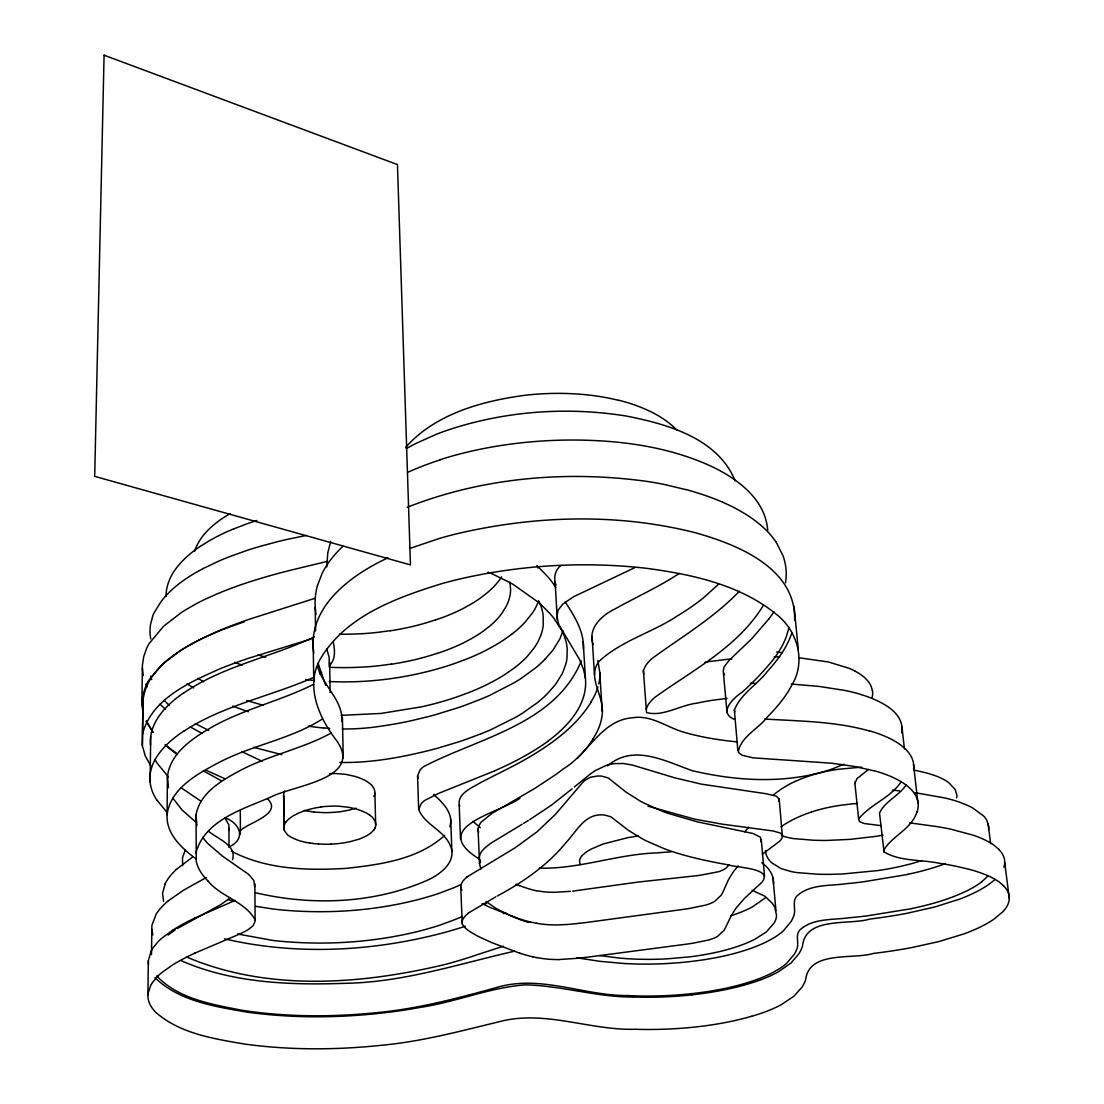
<?xml version="1.0" encoding="UTF-8"?>
<svg xmlns="http://www.w3.org/2000/svg" width="1104" height="1104" viewBox="0 0 1104 1104"><rect width="100%" height="100%" fill="white"/><g stroke="black" fill="none" stroke-linecap="round" stroke-linejoin="round"><path stroke-width="1.5" d="M208.145 881.158A226.279 80.785 -1.9 0 1 196.305 861.741L196.015 815.028C199.769 792.92 221.669 780.459 239.747 770.73C268.99 755.191 302.165 748.898 331.186 733.056M196.043 858.884C181.87 848.383 165.959 833.906 167.063 814.642L167.408 776.885C170.071 753.094 192.386 738.369 211.388 727.426C243.694 709.016 280.526 700.93 313.619 684.342M151.483 954.601L151.897 925.359L156.078 914.319A222.649 73.899 -1.5 0 1 168.429 900.685M150.116 782.156L150.696 736.52M147.922 994.732L148.322 960.797L151.027 951.413A222.994 71.47 -1.5 0 1 153.428 947.384L157.775 942.057A196.167 63.011 -1.3 0 1 161.943 938.096L172.459 930.382M143.12 713.115L141.878 704.656L142.388 665.395L143.713 656.59L146.86 647.772A187.142 78.853 -1 0 1 149.233 643.397L163.613 626.23L181.166 612.692A282.362 117.479 -1.9 0 1 187.376 608.801L196.236 603.778A229.853 96.669 -1.5 0 1 205.813 598.948L216.067 594.352A299.032 123.717 -2 0 1 249.987 581.725L262.241 577.944A418.927 167.449 -2.5 0 1 287.771 570.934L327.681 561.274M150.682 765.638L145.231 755.84L142.347 745.711L142.844 709.003C140.47 667.879 185.293 646.102 217.005 631.557A348.698 138.607 -2.3 0 1 249.67 619.123L314.847 598.34M142.347 745.711L143.037 696.872M148.322 960.797L148.543 964.772M228.804 847.072C246.454 839.054 240.424 823.556 225.009 817.719M593.221 644.708C587.328 628.562 601.57 615.383 614.831 609.035C636.194 597.057 658.674 587.024 679.167 573.5M602.246 710.093C602.536 693.767 587.287 676.614 598.989 661.434C621.221 640.651 652.091 632.716 677.221 616.004A336.541 156.409 -1.9 0 0 703.124 598.161L718.649 584.126M760.78 841.648L760.546 837.287L753.218 833.548L697.148 821.804L667.409 813.151A205.675 77.735 -5.3 0 1 660.082 810.336L643.218 802.677A213.707 81.116 -5.4 0 1 640.141 801.035L626.285 792.272A161.391 61.175 -4.9 0 1 624.409 790.878L608.332 777.989L601.763 776.14A14.048 5.299 -3.4 0 0 597.126 776.071L590.267 777.285L585.134 780.252A89.976 33.451 -3.9 0 0 583.202 781.88L555.685 814.09L537.096 831.781L514.947 847.886L466.537 877.238M753.232 890.321L756.226 887.492A174.68 56.939 -5.4 0 1 758.379 885.601C779.493 867.923 737.431 868.144 728.516 864.901C708.823 861.368 689.131 857.325 670.183 850.839A207.041 75.555 -5.2 0 1 662.814 848.12L645.881 840.696A215.128 78.839 -5.2 0 1 642.776 839.095L629.501 831.05A171.865 62.942 -4.9 0 1 626.975 829.256L610.816 816.753L604.219 814.959A14.145 5.147 -3.3 0 0 599.555 814.89C584.002 815.773 576.316 831.436 566.835 841.634M583.381 649.193C584.402 631.626 574.397 616.129 565.234 601.997M326.66 648.697L329.199 657.515L329.213 666.333M167.408 776.885L168.429 787.704M388.001 557.782C351.376 574.811 306.871 606.91 313.798 652.906M873.678 770.744L853.847 766.328L831.574 763.209L753.163 757.855L741.888 755.164L738.314 752.321C740.204 737.058 758.365 728.957 767.225 717.172C776.871 707.264 786.076 696.638 792.313 684.204C806.334 660.468 796.95 629.722 775.643 613.741C739.004 584.278 691.09 574.204 645.536 568.201C584.637 561.384 522.592 564.889 462.797 578.303A226.941 94.792 -3.2 0 0 441.324 583.795C396.446 597.747 346.132 615.839 320.74 658.288C305.132 684.632 318.09 715.613 334.609 737.955C367.273 779.107 293.195 784.958 270.232 797.35C242.576 809.26 204.323 820.382 195.85 853.213M229.052 846.74L228.887 824.867L224.788 817.719M317.607 666.554C322.948 686.039 343.454 700.612 341.826 721.63M196.015 815.028L196.954 825.544M739.376 591.247C713.722 617.992 681.541 636.98 651.843 658.633A96.062 39.289 -5 0 0 645.454 666.016L643.37 670.625L643.798 674.13M256.073 892.86C312.584 906.067 374.656 903.665 428.09 879.916C440.827 874.12 457.76 860.899 450.046 845.071C443.504 829.946 424.419 824.453 418.664 809.384L417.574 775.85L420.127 769.888A51.474 19.679 -2.3 0 1 423.977 766.452C478.667 737.845 555.16 724.321 581.325 660.923M643.37 670.625L646.544 712.563C663.007 717.048 680.285 704.987 696.941 703.179A97.87 37.909 -4.7 0 1 713.598 700.102L727.067 698.446M418.664 809.384L421.245 803.56A51.764 19.21 -2.3 0 1 425.123 800.207L438.964 793.238L494.73 770.84M794.563 620.558C796.66 567.967 736.534 544.079 694.388 532.487C616.322 512.863 533.48 515.582 455.483 534.088A225.271 97.373 -3.3 0 0 439.613 538.379L410.095 548.343M167.063 814.642C170.513 788.739 196.443 774.442 217.309 763.361C250.856 745.241 290.104 739.625 322.271 719.049M480.847 868.807L479.522 863.714L478.06 829.104L478.86 825.571L481.192 822.052L491.915 813.427L534.64 788.518L556.057 774.359A421.618 171.824 0.3 0 0 563.385 768.798C588.501 754.06 601.018 720.029 632.633 717.752C650.449 714.812 665.436 726.266 681.513 731.51C699.632 737.058 718.469 740.025 737.293 741.916M479.522 863.714L480.337 860.278M737.858 750.582L734.367 710.065C740.522 694.126 757.109 684.715 767.446 671.384C777.74 659.957 787.221 647.261 792.01 632.468M785.496 582.884L785.841 580.442A272.039 120.667 -3 0 0 783.136 556.016L775.96 541.678M254.624 886.747L253.906 880.592L248.911 874.589L222.346 856.042L208.159 843.829A226.196 83.669 -1.9 0 1 202.805 837.37M142.54 733.87C151.8 698.708 189.502 682.355 219.793 668.886A353.653 136.192 -2.3 0 1 249.849 657.86L312.239 638.595M789.112 627.403L786.241 636.884A324.548 139.697 -2.4 0 1 772.966 659.93C763.513 671.494 753.204 682.41 742.012 692.318C733.442 697.756 718.014 712.742 734.174 719.256M956.63 797.861L956.878 796.715A42.131 15.07 -5.8 0 0 956.947 795.584L955.222 789.553L948.874 782.764A81.71 29.366 -5.5 0 0 943.934 779.59L940.594 777.92A69.041 24.881 -5.6 0 0 937.448 776.526L931.845 774.566A80.592 29.021 -5.5 0 0 925.773 772.786L919.204 771.227A73.319 26.482 -5.5 0 0 914.167 770.219M228.583 830.249L229.025 828.469M317.483 585.506L322.244 573.128A262.435 115.934 -3.6 0 1 342.999 546.218M449.839 826.786C454.089 813.496 442.552 802.387 433.568 794.397M374.242 795.943L374.767 794.218A31.643 11.937 -1.2 0 0 374.863 792.92L374.684 790.768A48.3 18.271 -1.9 0 1 374.656 790.34L373.897 788.353A45.65 17.36 -1.9 0 1 373.58 787.939L372.421 786.283A52.316 19.941 -1.9 0 1 372.131 785.855L371.565 785.027A21.997 8.335 -1.3 0 0 370.364 783.978L367.439 781.811A29.408 11.15 -1.2 0 0 364.817 780.238L362.885 779.369A53.089 20.493 -1.8 0 1 361.974 778.9L358.027 777.368A49.335 19.127 -1.6 0 1 355.433 776.526L349.347 775.091A49.059 19.085 -1.5 0 1 347.65 774.76L345.607 774.373A9.922 3.795 -1.2 0 0 344.531 774.221L336.61 773.628A19.858 7.576 -1.1 0 0 331.614 773.628L329.668 773.711M375.098 827.765L375.498 826.496A32.416 11.868 -1.2 0 0 375.691 824.95L375.498 822.853A48.562 17.83 -1.9 0 1 375.47 822.425L374.698 820.493A45.885 16.96 -1.9 0 1 374.394 820.093L373.221 818.464A52.592 19.472 -1.9 0 1 372.945 818.064L372.476 817.374A14.09 5.189 -1.4 0 0 371.979 816.85L369.964 815.345M562.999 630.867L559.825 638.954L553.684 649.014A155.195 66.833 -1.8 0 1 552.097 651.125L544.824 659.392M330.758 541.429L327.778 552.842L326.798 566.904M284.528 791.678L283.88 793.541A32.899 12.406 -1 0 0 283.604 795.418L283.783 797.999A21.349 8.032 -0.9 0 0 284.321 799.103M646.116 709.168L648.227 704.656A96.683 38.295 -4.8 0 1 654.672 697.466C692.939 669.949 737.914 647.096 763.209 605.599M916.872 812.102C911.504 829.339 891.742 835.935 883.586 850.535L884.042 851.943C900.574 861.769 921.757 859.367 940.194 863.452A189.06 60.734 -4.7 0 1 954.988 866.019L968.608 869.165A153.042 49.487 -4.9 0 1 999.023 881.834L1003.564 885.712M538.559 601.183L536.544 605.82A183.816 81.71 -1.3 0 1 531.949 613.631L525.38 621.828A204.143 90.832 -1.1 0 1 511.525 634.386M580.373 858.263L579.572 860.568A20.783 7.286 -3.3 0 0 579.531 861.189L580.028 864.046A31.547 11.04 -3.3 0 0 580.207 864.653M165.172 883.78L162.536 893.44L163.599 901.375M232.516 859.726C237.098 845.222 217.184 838.723 208.573 831.284M854.772 783.578L856.897 778.734L868.531 769.391M880.84 825.626L864.184 823.515L859.547 821.624L858.636 818.947C870.269 804.361 890.21 798.054 900.919 782.129M185.444 849.652L182.477 857.711L182.629 865.729M591.109 702.116C575.736 726.832 551.393 744.317 526.594 758.683C511.773 767.183 496.289 774.442 481.123 782.308C472.636 787.69 455.786 793.652 459.65 806.444M593.372 738.535L589.439 744.303A377.816 152.835 -0.1 0 1 577.392 758.324M501.589 576.868L500.112 579.062A165.752 75.61 -1.1 0 1 487.264 592.724L481.62 597.167A167.877 76.562 -1.1 0 1 470.221 604.606L464.687 607.669A161.074 73.319 -1.1 0 1 441.641 617.84L435.749 619.868M729.22 864.736L726.059 868.075A26.386 9.122 -4 0 1 718.594 871.718L699.646 875.348A146.39 52.661 -3.9 0 1 696.113 875.776L638.209 882.055L572.728 891.121M330.11 665.022C335.492 658.784 335.023 649.994 333.256 642.473M769.088 618.668L751.645 638.871L728.944 660.537L724.1 666.885L723.23 670.97L727.053 712.839M906.356 784.654C899.277 795.805 884.856 801.131 879.515 813.082L884.042 851.943M744.731 831.781L747.505 828.621A157.9 54.772 -5.5 0 1 748.816 827.269M738.162 865.867L733.912 871.097A171.575 57.353 -5.4 0 0 732.545 872.988L728.819 879.115A161.294 53.806 -5.3 0 0 728.088 880.509L722.927 892.046A146.653 49.928 -3 0 1 721.16 895.234L714.633 901.416A31.74 10.654 -3.8 0 1 705.691 905.101L689.02 908.537A151.952 53.02 -3.6 0 1 680.174 909.806L588.197 922.226A90.79 30.884 -2.9 0 1 584.444 922.723L579.393 923.317M405.706 447.23C435.045 414.345 480.116 401.663 522.302 395.618A141.836 68.862 -3.5 0 1 618.668 400.366M566.38 842.145C547.805 865.094 523.158 882.151 497.338 895.993M444.65 835.411C418.057 859.588 379.914 864.708 345.511 868.42C307.119 870.587 266.064 869.607 231.371 851.115M373.676 830.098L371.675 832.25A27.172 9.922 -1.3 0 1 370.047 833.534L367.466 835.273A28.18 10.281 -1.2 0 1 364.831 836.68L361.946 838.019A29.449 10.736 -1.2 0 1 358.165 839.426L349.885 841.717A45.995 16.367 -1.5 0 0 348.16 842.035L344.765 842.697A27.158 9.881 -1.2 0 1 341.95 843.139L340.515 843.332A35.783 13.041 -1.1 0 1 335.368 843.842L330.883 844.118M286.295 821.611L288.461 819.292A17.084 6.279 -0.9 0 1 288.931 818.906A29.228 10.736 -1 0 1 289.634 818.381L292.877 816.063A14.559 5.368 -0.9 0 1 293.512 815.69L293.733 815.566A42.697 15.663 -1.1 0 1 294.437 815.221L298.328 813.193A14.656 5.41 -1 0 1 299.087 812.861L299.363 812.751A39.137 14.38 -1.1 0 1 300.191 812.434L304.87 810.626A27.158 10.019 -1.1 0 1 308.637 809.563L312.929 808.501A28.856 10.654 -1.1 0 1 317.096 807.645L319.291 807.3M582.167 855.559L584.872 853.116A34.058 11.965 -3.4 0 1 585.92 852.316A59.409 20.783 -3.6 0 1 586.804 851.722L587.397 851.322M560.68 565.676C554.843 570.271 553.27 578.524 556.043 585.244M752.252 891.259L746.097 896.848A129.789 42.338 -5 0 0 744.648 898.228L736.561 907.488A168.153 54.262 -5.2 0 0 735.236 909.323L731.773 914.816A162.233 52.205 -5.1 0 0 731.041 916.168L724.307 930.023L717.448 936.468A31.919 10.336 -3.8 0 1 708.437 940.056L692.926 943.216A146.639 49.266 -3.6 0 1 682.769 944.651L590.254 956.809A130.024 43.222 -2.9 0 1 576.288 958.382L559.562 959.486M176.364 869.428L192.524 857.104M230.225 898.007L220.441 904.811L177.206 928.588M765.196 898.021L752.445 906.881A105.487 35.659 -3.7 0 1 730.793 915.796M995.021 879.515L989.35 884.014A138.014 46.409 -5.2 0 1 971.962 893.95L969.05 895.275A128.492 43.097 -5.2 0 1 959.693 899.098L934.881 906.95L907.336 913.215A193.849 66.392 -5.1 0 1 869.855 919.052C849.404 925.373 805.478 916.182 802.539 945.962A236.601 75.845 -2.9 0 1 798.813 953.884L790.975 963.033L778.43 971.755A128.202 40.517 -3.6 0 1 761.056 979.69M574.397 786.959L590.157 774.18A163.53 60.154 -4.5 0 1 595.553 770.44L606.965 765.086A20.383 7.742 -3.6 0 1 609.298 764.492A20.907 7.949 -3.6 0 1 614.473 763.637L623.567 763.499L632.509 765.086L674.71 777.823L701.316 784.13L766.452 793.79L776.347 796.191L779.189 798.992L782.432 836.846A47.9 16.933 -4.3 0 1 781.894 838.24L780.68 840.103A35.425 12.503 -4.4 0 1 779.327 841.469L762.284 854.248M607.655 765.886C633.337 743.406 665.56 761.36 692.305 770.702C728.888 779.286 767.239 782.708 804.443 776.112A86.747 33.134 -5 0 0 833.078 768.646L843.87 764.23M572.107 788.836L551.2 805.34L529.713 819.623M981.47 881.834L983.319 880.33A113.257 37.964 -5.2 0 0 987.942 875.762M168.457 900.698L183.568 890.197L206.338 877.473M467.972 913.298L495.806 896.834M168.153 935.005L175.26 929.858M511.566 634.386L503.672 640.003A208.559 92.805 -1 0 1 495.02 645.371L486.616 649.966A202.363 89.866 -1 0 1 464.881 659.709L454.724 663.449A178.613 78.77 -1.2 0 1 442.966 667.285L436.88 669.052A187.57 82.897 -1.1 0 1 420.514 673.205C390.65 680.023 359.876 682.948 329.268 681.541M548.108 741.046C567.829 726.446 587.908 704.725 585.437 678.339L583.202 641.797M780.97 826.896L783.73 824.992A89.493 31.216 -5.3 0 1 787.18 822.839L790.878 820.727A81.185 28.4 -5.2 0 1 798.689 816.919L802.705 815.221A70.849 24.881 -5.2 0 1 806.927 813.579L811.44 812.047M319.622 673.895L321.706 672.474M184.12 692.719C223.629 665.74 271.736 657.115 314.364 636.87M200.307 546.397L207.787 541.691A190.868 84.925 -1.3 0 1 233.924 528.775M588.004 850.936L589.881 849.776A28.994 10.212 -3.4 0 1 590.93 849.211L600.245 845.181M183.871 731.179C223.132 705.415 270.052 696.445 312.556 677.897M240.548 830.47C248.635 822.356 283.521 813.869 267.265 798.537M528.361 820.465L523.558 823.391M522.192 824.219L491.832 842.6A138.58 48.493 -3.4 0 0 484.352 848.465L481.965 851.06A56.442 19.996 -2.8 0 0 481.054 852.357L480.185 854.11A86.084 30.415 -3 0 0 479.619 855.862L479.371 857.601A56.442 19.969 -2.8 0 0 480.613 861.851M634.483 567.801L573.735 596.671L562.916 603.957L558.058 610.25L556.885 616.75L558.803 624.643L579.586 659.585L583.616 669.673L585.437 678.339M519.887 798.316C497.697 813.772 427.924 827.062 479.246 859.022M203.357 568.463L218.357 561.315A208.063 90.252 -1.4 0 1 230.515 556.292L246.413 550.606A221.352 95.786 -1.5 0 1 260.171 546.356L276.166 542.036A223.56 96.766 -1.5 0 1 287.716 539.276L306.443 535.412M194.815 918.045L235.29 900.353M194.663 953.221L240.81 933.57L248.083 929.761L253.161 925.676L255.107 921.302L254.872 883.683M461.058 884.552L459.071 885.449A263.966 96.352 -0.5 0 1 452.902 888.085L439.806 893.067A173.632 62.114 -1.1 0 1 432.823 895.385L423.039 898.256A210.422 75.997 -0.9 0 1 415.421 900.271C371.51 911.173 325.694 914.071 280.692 909.848A127.595 44.947 -1.1 0 1 272.053 908.868L255.479 906.274M795.308 781.384L800.469 779.162A60.444 21.997 -5.3 0 1 804.112 777.74L812.516 774.856A37.826 13.869 -5.3 0 1 814.573 774.249L823.225 772.041A64.129 23.322 -5.4 0 1 830.042 770.661L831.588 770.371A65.343 23.75 -5.4 0 1 838.598 769.253L861.769 767.114M462.314 916.486L460.299 917.355A265.443 93.881 -0.6 0 1 454.103 919.922L440.938 924.793A174.57 60.499 -1.1 0 1 433.913 927.043L424.074 929.858A211.582 74.037 -0.9 0 1 416.415 931.831C372.227 942.485 326.232 945.355 280.996 941.298A128.271 43.774 -1.1 0 1 272.315 940.346L237.622 933.998M233.951 528.802L246.371 524.041A168.305 75.389 -1.2 0 1 255.562 520.964L256.901 520.536M407.266 507.274C482.945 477.411 566.78 470.318 647.054 481.413A214.618 95.951 -3.5 0 1 662.952 484.173L687.792 490.052A245.309 108.772 -3.3 0 1 718.773 500.54L722.775 502.237M481.537 733.594L466.688 739.142A216.011 90.169 -1 0 1 459.002 741.764L437.653 748.195A235.911 98.863 -0.9 0 1 429.332 750.389C400.09 757.661 370.088 763.099 339.853 762.45M601.114 844.85L602.867 844.187A34.307 12.103 -3.5 0 1 604.247 843.718L627.541 837.729A45.485 16.022 -3.6 0 1 631.516 837.025L638.429 835.921M442.87 651.484L436.977 653.485M812.089 811.826L816.022 810.543A38.047 13.496 -5.2 0 1 818.092 809.936L823.86 808.473A67.082 23.584 -5.2 0 1 833.644 806.417L835.217 806.155A67.165 23.626 -5.3 0 1 841.483 805.161L851.888 803.919A37.398 13.276 -5.3 0 1 854.303 803.712L857.518 803.477M355.999 808.211L349.223 810.074A45.761 16.767 -1.4 0 0 347.512 810.391L345.152 810.874A29.173 10.93 -1.1 0 1 341.343 811.523L339.908 811.702M503.493 946.197L476.514 954.946A309.782 107.198 -0.7 0 1 445.74 964.303C361.491 984.547 267.72 991.723 186.369 956.906M503.327 913.601L505.922 912.953M908.15 874.382L862.886 881.903A188.287 66.875 -5.2 0 1 845.747 883.752C829.242 886.084 809.342 883.959 796.467 896.476C791.651 902.506 796.84 910.607 793.196 917.176A195.85 64.708 -3.1 0 1 791.251 921.26L783.564 930.658A133.363 43.732 -3.6 0 1 774.953 937.117L770.758 939.587A123.689 40.475 -3.6 0 1 727.591 955.181A116.113 37.909 -3.6 0 1 713.377 958.162L705.98 959.431A130.327 42.752 -3.6 0 1 625.223 963.544M912.001 908.606L866.447 915.961A189.419 65.012 -5.1 0 1 849.211 917.769C832.623 920.101 812.779 917.948 799.627 930.203C794.77 935.999 799.945 943.961 796.274 950.309A196.912 62.845 -3.1 0 1 794.3 954.284L786.545 963.419A134.923 42.739 -3.5 0 1 779.81 968.456L773.642 972.1A124.352 39.316 -3.6 0 1 730.213 987.28A116.734 36.818 -3.6 0 1 715.916 990.205L708.478 991.447A131.031 41.524 -3.6 0 1 627.307 995.532M320.022 807.176L320.74 807.052M390.512 630.646L380.08 632.054A128.023 57.643 -1.2 0 1 362.333 633.682M391.478 664.097L380.977 665.477A126.132 55.255 -1.2 0 1 367.936 666.775L357.116 667.34A137.255 60.361 -1.2 0 1 334.25 667.465L330.648 667.34A134.992 59.312 -1.2 0 1 329.434 667.354M514.574 951.193C458.767 963.875 403.609 982.27 345.731 983.305C290.38 985.237 232.53 983.291 181.097 960.659M570.395 891.342L555.146 892.28A37.329 12.889 -2.9 0 1 542.644 891.659L536.53 890.68M566.669 924.503L557.686 924.945A44.933 15.042 -2.9 0 1 536.296 923.192M362.333 633.641L356.357 633.944A136.441 61.603 -1.2 0 1 339.59 634.193M774.139 656.811L779.728 656.839M341.26 715.351L381.059 713.432L421.631 706.808A188.701 81.158 -1.1 0 0 438.122 702.737L444.222 700.985A179.69 77.114 -1.2 0 0 456.062 697.231L466.247 693.547A203.591 87.975 -1.1 0 0 488.12 683.997L496.607 679.498A209.829 90.859 -1 0 0 505.315 674.24L513.25 668.734A205.385 88.927 -1.1 0 0 527.215 656.452L533.784 648.407A184.934 79.999 -1.3 0 0 538.448 640.762L540.463 636.221A195.905 84.884 -1.2 0 0 543.223 625.016L543.168 615.687A203.757 88.403 -1.1 0 0 538.724 601.1M750.43 683.238L755.384 683.417M633.475 997.022C596.96 997.298 561.688 985.651 525.352 984.851C489.61 987.542 456.09 1002.004 420.748 1007.303A229.825 74.893 -1.1 0 1 395.77 1011.347C346.904 1017.943 297.128 1018.854 248.207 1012.313C215.818 1006.724 179.497 1001.549 154.933 977.647M318.545 843.953L323.748 844.187A26.51 9.632 -1.1 0 0 330.896 844.16M791.209 684.038L819.14 686.426L845.222 690.497A135.833 52.261 -4.9 0 1 856.939 693.326L864.115 695.52A145.576 55.904 -4.9 0 1 879.695 701.937C888.265 706.353 897.166 712.246 900.74 721.643A142.209 54.731 -4.9 0 1 901.664 732.877M627.265 995.573C583.975 995.739 541.333 974.86 498.249 987.045C458.381 998.044 418.237 1008.794 376.919 1012.63C331.78 1017.253 285.991 1017.115 241.114 1010.119C211.651 1004.295 178.241 998.899 156.768 975.936M625.181 963.585L600.079 961.349L576.799 957.789M764.63 719.049C799.682 721.147 835.328 721.312 869.359 730.972M339.894 806.334L348.326 807.245A49.321 18.644 -1.5 0 0 350.037 807.576L356.15 808.97A49.611 18.671 -1.6 0 0 358.759 809.784L362.733 811.274A53.378 20.01 -1.8 0 0 363.644 811.73L366.238 812.93A28.718 10.585 -1.2 0 1 368.212 814.117L369.785 815.221M329.779 728.447L323.596 727.922M339.521 806.306L338.762 806.251A21.059 7.797 -1.2 0 0 333.38 806.072L327.916 806.32A25.916 9.577 -1.1 0 0 320.684 807.01M892.322 790.202L895.234 790.464A232.778 79.088 -4.7 0 1 899.429 790.864M798.73 657.708L828.359 661.986L848.728 668.168A104.287 41.441 -5.1 0 1 855.352 671.287M313.922 680.464L305.711 679.567M539.387 868.13C578.91 869.29 617.081 854.179 656.659 852.923A172.431 57.173 -3.7 0 1 670.956 851.86M780.39 652.492L781.218 652.602A23.074 9.467 -5.3 0 1 782.046 652.712M313.702 811.964L309.534 811.385M776.636 651.981L779.134 652.326M309.989 843.042L312.777 843.415M309.644 842.987L306.898 842.587A12.958 4.692 -1 0 1 305.932 842.393L299.529 840.779A11.813 4.278 -1 0 1 298.687 840.517L296.465 839.606A50.453 18.037 -0.6 0 0 294.671 838.916L291.359 837.287A53.351 19.154 -0.5 0 0 290.794 836.942L288.434 835.549A23.557 8.584 -1 0 1 286.999 834.141L284.239 830.401A12.144 4.43 -0.9 0 1 284.114 830.001L283.742 796.564M915.175 792.727L944.776 797.93A134.026 46.547 -5.2 0 1 960.439 802.525L965.848 804.664A143.741 49.846 -5.1 0 1 973.01 808.156L983.65 816.022A115.879 40.255 -5.4 0 1 986.81 820.355L988.66 826.441A127.747 44.408 -5.3 0 1 988.618 829.573M309.189 811.33L308.844 811.288A24.509 9.177 -1 0 1 305.463 810.736L304.276 810.405M909.724 822.853L935.833 826.454A187.97 62.597 -4.8 0 1 950.558 829.118L973.231 835.19A149.206 50.039 -5.1 0 1 994.345 845.471L998.941 849.459M599.679 955.567L619.261 958.051A117.438 38.557 -3.6 0 0 666.844 958.852L689.02 956.933A106.053 34.679 -3.6 0 0 755.177 939.076L766.328 931.942L774.332 922.847A131.224 43.084 -3.5 0 0 776.512 915.161L774.842 907.598A175.536 57.643 -3.1 0 0 772.207 903.169L764.81 896.172L752.114 890.293M536.199 923.234L530.072 921.909M536.903 957.651L532.79 956.809M281.755 754.653L253.713 747.325M224.609 938.869C296.838 955.691 373.235 951.524 444.595 932.466A308.044 110.152 -0.6 0 0 465.35 926.228M263.304 705.318L246.813 700.571M782.156 835.963L785.399 836.832A57.16 20.327 -5.1 0 0 793.514 838.598L813.331 840.213A97.331 34.997 -5.3 0 0 817.622 840.351L821.238 840.42A98.325 35.356 -5.3 0 0 823.418 840.448L824.881 840.448A42.366 14.973 -5.1 0 0 827.089 840.42L848.714 839.426A45.209 15.967 -5.2 0 0 850.963 839.247L873.374 836.68A88.43 31.671 -5.4 0 0 882.938 835.162M232.751 901.002L228.128 899.622M648.02 806.182L694.733 819.154L721.864 824.095L773.007 830.953L780.431 833.078L782.557 835.466M519.805 953.235L492.412 942.871A176.971 59.354 -3.4 0 1 489.417 941.574L479.936 937.199A160.632 53.958 -3.3 0 1 475.838 935.102L469.614 931.431A102.506 34.196 -2.9 0 1 464.839 927.47L462.838 924.945A43.222 14.366 -2.5 0 1 462.438 924.076M242.204 665.132L234.545 662.359M232.613 706.105L243.515 710.038A231.881 99.857 -1.7 0 0 248.469 711.721M521.267 920.032L514.616 917.465A147.619 50.536 -3.5 0 1 509.772 915.368L497.642 909.296A98.656 33.686 -3.1 0 1 495.875 908.288L486.119 901.568M519.598 885.698L515.885 884.235M224.774 778.693L205.717 770.054M242.052 751.727L262.241 761.346M493.171 574.342L509.827 582.567A148.364 64.322 -1.7 0 1 513.125 584.416L538.228 602.135A242.328 102.838 -0.9 0 1 541.305 604.882L549.626 613.244A227.245 96.379 -1.1 0 1 553.822 618.199L561.757 630.467A241.748 102.148 -1 0 1 564.351 636.304L565.358 639.244A231.909 98.021 -1.1 0 1 567.18 648.835L567.028 657.667A192.703 81.282 -1.5 0 1 565.979 663.518L562.888 672.198A150.213 63.066 -1.9 0 1 561.853 674.337L556.168 683.473A156.878 65.674 -1.8 0 1 554.622 685.543L547.391 693.671A225.409 94.889 -1.1 0 1 537.275 702.765L522.509 713.184A236.201 99.457 -1 0 1 515.747 717.255L491.004 729.661A220.013 92.129 -1.1 0 1 481.537 733.594M482.089 903.624L488.63 906.743A169.588 58.885 -3.5 0 0 490.88 907.75L518.135 918.445A142.154 48.714 -3.4 0 0 530.017 921.937M208.753 730.42L195.38 723.644M201.77 733.277L190.164 726.874M203.371 770.827L221.214 780.721M193.642 687.916L187.156 683.9M201.011 801.256L181.153 787.773M197.878 678.215L202.777 681.32A186.383 80.261 -1.3 0 0 203.619 681.817M177.482 754.087L165.062 744.689M177.068 754.529L165.876 745.697M761.857 862.776C768.191 867.206 773.531 874.285 773.559 882.303A130.534 44.298 -3.5 0 1 773.449 883.876M196.195 822.411L181.939 809.894L172.914 798.206M472.802 821.279L480.295 827.738M165.393 709.306L160.052 704.255M168.719 704.738L169.409 705.373M208.076 881.171C221.173 897 245.35 901.637 255.065 919.798M168.457 776.94L157.334 763.457A234.779 92.805 -1.6 0 1 154.946 759.455M166.262 811.44L156.934 800.138M677.083 430.394C665.05 417.657 648.807 409.846 632.454 404.202A135.737 65.992 -3.6 0 0 618.792 400.255M152.807 732.09L146.142 721.409M153.111 732.256L146.321 720.857M461.983 890.114L461.431 889.231A42.973 14.807 -2.5 0 1 460.92 887.878L460.823 887.409A65.564 22.563 -2.7 0 1 466.799 877.266M555.809 587.438L551.738 581.56A221.725 96.779 -1.1 0 0 548.205 577.213L539.29 567.925A240.838 105.142 -0.9 0 0 537.013 565.814M723.658 672.929L724.638 674.792M147.26 686.854L145.99 684.052M325.694 685.349L318.104 663.256M735.154 480.847C717.807 438.164 667.189 424.033 626.037 416.001C565.179 406.217 501.713 411.281 443.463 431.581A178.213 84.373 -3.4 0 0 436.066 434.383L415.559 443.629A221.821 103.776 -3.7 0 0 406.231 448.638M152.863 934.895L151.772 929.471M418.043 778.21L417.574 775.85M478.639 832.609L478.06 829.104M597.885 660.496L599.872 672.985M734.367 710.065L734.836 711.859M872.395 690.842L871.235 686.55A105.86 42.049 -5.1 0 0 855.338 671.287M143.272 675.538L142.375 668.306M142.844 709.003L143.078 710.507M316.006 614.542L315.206 607.421L315.578 630.95M1004.709 862.583L1009.304 898.435M988.066 823.363L990.633 843.691M913.491 764.313L917.962 803.119M901.968 727.205L904.438 748.843M854.758 782.101L858.636 818.947M794.066 606.206L798.302 649.469M286.226 821.597A30.305 11.109 -1 0 0 284.818 823.819L284.211 825.64A31.367 11.482 -1 0 0 283.921 827.048L284.073 829.297A39.868 14.559 -1.1 0 0 284.073 829.711M772.979 877.611L775.946 910.593M761.277 839.647L764.548 876.452M767.708 530.789C765.776 499.588 737.596 478.736 711.611 466.468C668.776 446.665 620.959 440.289 574.149 440.027A216.453 99.25 -3.4 0 0 440.041 459.692M599.886 674.544L602.26 711.611M592.061 636.553L594.463 674.544M555.133 582.043L557.313 619.965M779.189 798.992L779.065 800.414A47.61 17.416 -4.4 0 1 778.748 801.366M459.195 805.216L460.534 839.192M460.768 886.954L462.162 922.737M450.68 819.058L451.909 851.501M374.877 793.141L375.691 825.157M342.419 717.49L343.247 758.255M329.613 661.917L330.165 692.387M313.108 638.816L313.771 681.748M141.878 704.656L142.871 694.651L146.39 684.59A188.287 77.032 -1.1 0 1 148.778 680.312L163.24 663.532L180.904 650.284A267.43 108.385 -1.8 0 1 196.057 641.548A231.26 94.433 -1.5 0 1 205.717 636.829L218.702 631.226A300.868 120.847 -2 0 1 244.177 621.883M283.659 795.487L283.976 827.545M240.313 810.143L240.396 834.182M869.593 730.848A144.831 53.861 -4.8 0 1 913.505 769.833M172.431 930.382A309.617 97.828 -2 0 1 194.842 918.045M691.877 994.897A135.806 43.042 -3.6 0 1 633.503 996.995M760.973 979.676A126.491 39.965 -3.6 0 1 691.835 994.828M998.83 849.487A132.121 44.353 -5.2 0 1 1003.881 867.192M1003.453 885.739A132.908 43.042 -5.1 0 1 1005.233 908.937A125.221 40.517 -5.1 0 1 1002.639 911.932L993.766 919.273A138.828 45.029 -5 0 1 976.24 928.919L973.3 930.217A129.237 41.814 -5.1 0 1 963.875 933.929L938.911 941.574L911.186 947.687A195.022 64.446 -5 0 1 873.471 953.401C853.061 959.776 809.26 950.213 805.685 979.579A237.898 73.554 -2.8 0 1 801.918 987.266L794.011 996.153L781.37 1004.626A128.892 39.289 -3.5 0 1 761.015 1013.348A122.82 37.384 -3.5 0 1 751.893 1016.232M751.824 1016.204A127.981 39.013 -3.5 0 1 694.278 1027.12L690.373 1027.52A137.186 41.938 -3.5 0 1 635.628 1029.259C591.537 1030.625 548.329 1011.14 504.418 1020.469C463.859 1030.156 423.467 1041.417 381.777 1045.253C336.292 1050.083 290.186 1050.277 244.826 1044.094C213.941 1038.795 180.007 1033.703 155.692 1012.271A191.641 59.312 -1.3 0 1 148.06 993.434L150.627 985.637A224.209 69.304 -1.5 0 1 153.056 981.732L157.417 976.543A197.243 61.106 -1.4 0 1 161.612 972.721L172.183 965.213A311.273 94.847 -2 0 1 194.69 953.221M873.913 770.633A145.756 52.33 -4.7 0 1 917.01 812.089M579.379 923.303A132.273 45.623 -2.9 0 1 566.669 924.517M462.176 924.089A64.225 21.321 -2.6 0 1 468.344 913.339M532.721 956.837A138.621 45.788 -3.3 0 1 519.86 953.207M559.521 959.583A46.009 14.863 -2.9 0 1 537.013 957.596M945.065 863.783A127.636 44.436 -5.3 0 1 908.012 874.271M315.247 607.421A328.882 144.527 -4.3 0 1 317.441 585.493M722.747 502.251A236.008 104.894 -3.3 0 1 775.767 541.719M773.918 611.699A322.189 143.299 -2.4 0 1 769.115 618.682M981.815 881.861A128.381 43.194 -5.2 0 1 911.849 908.495M536.309 890.776A96.738 33.879 -3.2 0 1 519.763 885.643M528.402 922.42A97.29 32.913 -3.2 0 1 521.433 919.991M872.519 690.828A113.919 45.278 -5 0 1 872.119 697.424M731.869 658.936A242.452 92.363 -4.7 0 0 726.46 659.433L710.396 661.406A97.249 38.888 -4.8 0 0 704.987 662.29M408.425 472.015A225.589 103.169 -3.5 0 1 440.234 459.844M150.558 744.993A234.779 92.805 -1.6 0 1 183.968 692.677M165.145 883.78A215.211 73.83 -1.5 0 1 176.392 869.428M156.851 800.152A236.242 90.418 -1.6 0 1 183.719 731.152M795.322 781.384A79.723 28.828 -5.4 0 0 788.463 784.737L783.881 787.456A88.969 32.071 -5.4 0 0 780.459 789.664L775.85 793.031A83.807 30.208 -5.3 0 0 773.131 795.294M921.536 860.623A78.688 27.2 -5.4 0 1 920.281 861.023L913.243 863.19A42.959 14.683 -5.4 0 1 911.255 863.742L902.354 865.964A53.461 18.326 -5.3 0 1 899.553 866.612L891.701 868.227A88.941 30.829 -5.3 0 1 877.018 870.67L843.166 873.926A47.279 16.187 -5.1 0 1 840.917 874.023L830.47 874.354A42.601 14.573 -5 0 1 828.248 874.382L820.948 874.299A96.02 33.396 -5.2 0 1 817.346 874.189L796.784 872.574A48.493 16.657 -4.9 0 1 790.229 871.304L781.011 868.558L771.875 862.9A44.505 15.346 -4.9 0 1 771.103 862.21L769.184 860.057A77.597 26.813 -5.1 0 1 767.97 858.332L766.438 855.283A50.963 17.65 -4.9 0 1 766.148 854.51L765.527 851.074A77.777 26.979 -5.1 0 1 765.472 850.535M600.079 672.971A273.999 113.698 -1 0 1 598.768 683.859M597.94 686.95A273.999 113.698 -1 0 1 590.875 702.103M486.574 903.196A194.773 67.951 -1 0 1 485.111 904.204M602.453 710.079A275.724 110.952 -1 0 1 593.138 738.521M580.414 858.263A41.676 14.614 -3.4 0 1 582.084 855.559M548.246 741.074A365.852 152.6 -0.1 0 1 494.592 770.799M544.838 659.392A222.511 96.352 -1.1 0 1 535.412 668.017L520.771 678.656A234.766 101.692 -1 0 1 514.05 682.81L489.458 695.479A218.689 94.213 -1.1 0 1 480.061 699.494L465.295 705.166A214.7 92.212 -1 0 1 457.649 707.843L436.425 714.398A234.476 101.099 -0.8 0 1 428.159 716.634L411.212 720.733A209.305 89.521 -0.9 0 1 381.529 726.101L375.443 726.97A99.374 41.014 -1.2 0 1 342.35 728.971M203.384 568.477A214.907 92.957 -1.4 0 0 160.673 602.204L153.787 613.355A136.178 59.105 -0.6 0 0 152.863 615.618L150.655 623.912A214.383 92.708 -1.4 0 0 150.751 638.857M323.513 728.033A158.369 66.613 -1.4 0 1 308.444 726.142M168.664 704.752A221.2 92.915 -1.4 0 1 164.165 700.24M151.731 679.65A215.666 90.652 -1.4 0 1 150.668 676.062M487.913 572.189A114.871 50.329 -1.8 0 1 493.212 574.328M339.908 811.716A35.59 13.358 -1.1 0 1 334.788 812.227L330.317 812.516A26.372 9.867 -1.1 0 1 323.21 812.599L318.035 812.323A24.95 9.329 -1.1 0 1 313.688 811.978M284.542 791.678A28.262 10.667 -1 0 1 284.818 790.947M374.215 795.943A27.724 10.433 -1.3 0 1 374.035 796.508M375.098 827.903A29.366 10.736 -1.3 0 1 373.773 830.111M318.532 843.967A27.227 9.895 -1.1 0 1 312.763 843.442M537.11 565.979A202.515 90.293 -1.1 0 1 538.021 567.994M200.238 546.37A191.765 85.243 -1.3 0 0 181.456 562.088L178.558 565.372A183.085 81.406 -1.2 0 0 169.906 578.786L168.595 582.194A192.234 85.394 -1.3 0 0 166.055 596.519M173.756 655.859A189.902 82 -1.3 0 1 173.328 655.238M229.977 513.733A162.44 74.078 -1.2 0 0 199.41 540.974L197.492 544.424A163.544 74.548 -1.3 0 0 194.594 551.379M435.625 619.799A153.511 69.69 -1.1 0 1 390.595 630.757M442.897 651.498A162.04 71.843 -1.1 0 0 466.081 641.507L471.643 638.512A168.898 75.031 -1.1 0 0 483.138 631.212L488.824 626.851A166.759 74.106 -1.1 0 0 501.796 613.465L505.839 606.952A169.298 75.293 -1.1 0 0 508.351 601.404L509.427 598.037A151.427 67.33 -1.3 0 0 510.586 589.55L510.034 582.733A146.832 65.412 -1.3 0 0 509.965 582.167M436.853 653.416A154.436 68.296 -1.2 0 1 391.547 664.194M265.816 657.239A156.796 69.386 -1.3 0 1 257.95 654.81M104.08 55.2L94.696 476.362L410.453 564.903L397.454 164.579L104.08 55.2"/></g></svg>
